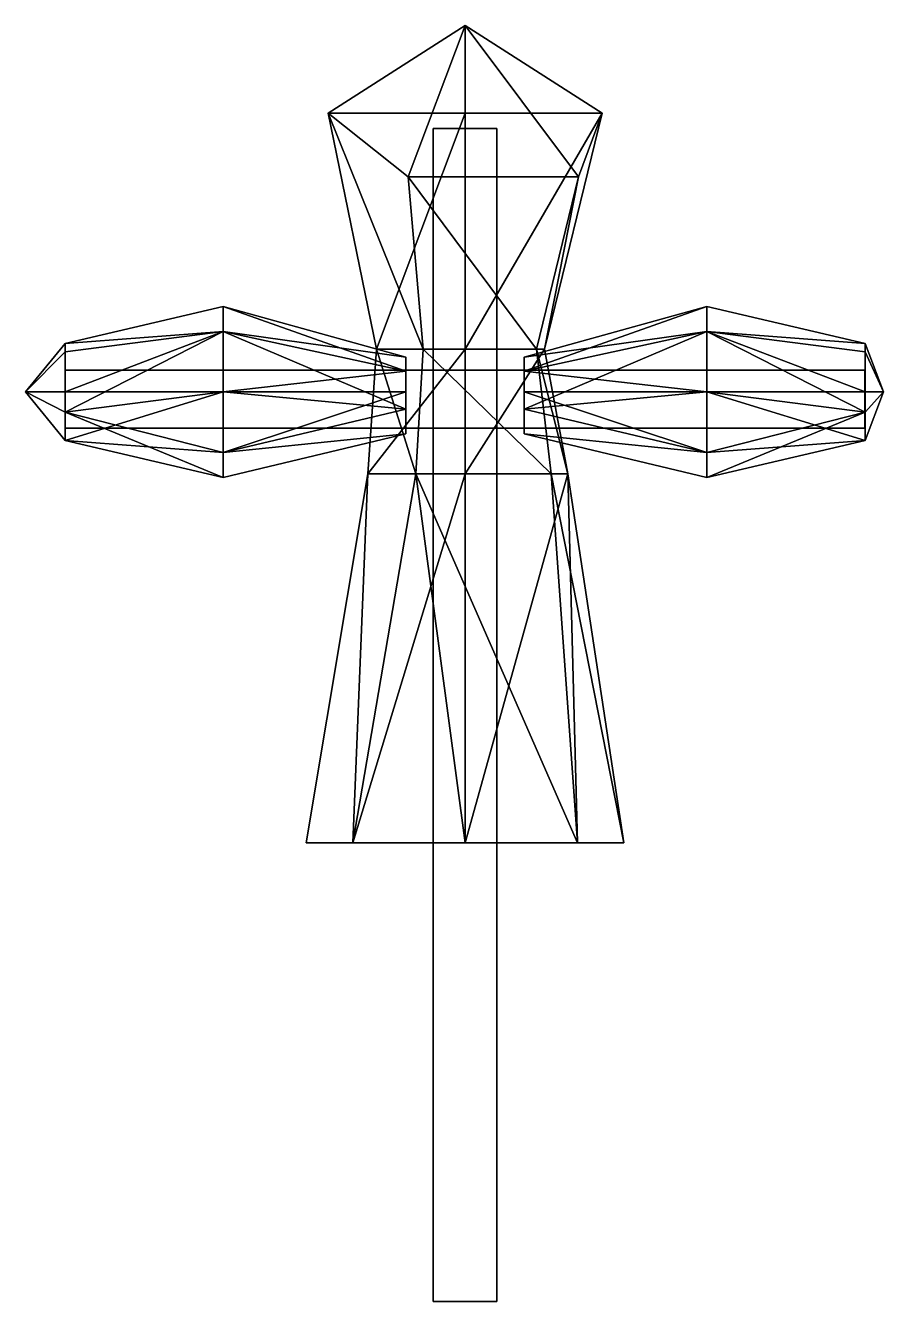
# Model space of a CAD drawing. Header units: metres. Extents: x -245 to 234, y -17 to 696.
import ezdxf

# ---------------------------------------------------------------- set-up
doc = ezdxf.new("R2010")
doc.units = ezdxf.units.M

msp = doc.modelspace()

# ---------------------------------------------------------------- linework, layer by layer
at = {"layer": 'layer1', "color": 1}
for points in [[(0, 695.92853, 1.69695), (-76.48511, 646.97571, -29.98421), (-31.68116, 611.37604, 78.18203)], [(0, 695.92853, 1.69695), (0.00001, 646.97571, -87.91088), (-76.48511, 646.97571, -29.98421)], [(0, 695.92853, 1.69695), (-31.68116, 611.37604, 78.18203), (63.36232, 611.37604, 65.0593)], [(0, 695.92853, 1.69695), (76.48512, 646.97571, -29.98421), (0.00001, 646.97571, -87.91088)], [(0, 695.92853, 1.69695), (63.36232, 611.37604, 65.0593), (76.48512, 646.97571, -29.98421)], [(-76.48511, 646.97571, -29.98421), (-49.42355, 515.13489, -18.39504), (-23.40903, 515.13489, 44.40955)], [(-76.48511, 646.97571, -29.98421), (-23.40903, 515.13489, 44.40955), (-31.68116, 611.37604, 78.18203)], [(0.00001, 646.97571, -87.91088), (-49.42355, 515.13489, -18.39504), (-76.48511, 646.97571, -29.98421)], [(0.00001, 646.97571, -87.91088), (0, 515.13489, -52.02902), (-49.42355, 515.13489, -18.39504)], [(76.48512, 646.97571, -29.98421), (44.40955, 515.13489, -18.39503), (0, 515.13489, -52.02902)], [(76.48512, 646.97571, -29.98421), (0, 515.13489, -52.02902), (0.00001, 646.97571, -87.91088)], [(63.36232, 611.37604, 65.0593), (44.40955, 515.13489, -18.39503), (76.48512, 646.97571, -29.98421)], [(17.80503, 638.35669, 17.80503), (-17.80503, 638.35669, 17.80503), (-17.80503, -17.11319, 17.80503), (17.80503, -17.11319, 17.80503)], [(-17.80503, 638.35669, 17.80503), (-17.80503, 638.35669, -17.80503), (-17.80503, -17.11319, -17.80503), (-17.80503, -17.11319, 17.80503)], [(-17.80503, 638.35669, -17.80503), (17.80503, 638.35669, -17.80503), (17.80503, -17.11319, -17.80503), (-17.80503, -17.11319, -17.80503)], [(17.80503, 638.35669, -17.80503), (-17.80503, 638.35669, -17.80503), (-17.80503, 638.35669, 17.80503), (17.80503, 638.35669, 17.80503)], [(17.80503, 638.35669, -17.80503), (17.80503, 638.35669, 17.80503), (17.80503, -17.11319, 17.80503), (17.80503, -17.11319, -17.80503)], [(-31.68116, 611.37604, 78.18203), (-23.40903, 515.13489, 44.40955), (39.9671, 515.13489, 36.79007)], [(-31.68116, 611.37604, 78.18203), (39.9671, 515.13489, 36.79007), (63.36232, 611.37604, 65.0593)], [(63.36232, 611.37604, 65.0593), (39.9671, 515.13489, 36.79007), (44.40955, 515.13489, -18.39503)], [(-135.04556, 538.96912), (-135.04556, 524.96899, -33.7993), (-223.37492, 518.27399, -11.22691)], [(-135.04556, 524.96899, 33.79931), (-135.04556, 538.96912), (-223.37492, 518.27399, -11.22691)], [(-33.0496, 502.83859, -4.83335), (-135.04556, 524.96899, -33.7993), (-135.04556, 538.96912)], [(-33.0496, 510.50336, 19.33341), (-135.04556, 538.96912), (-135.04556, 524.96899, 33.79931)], [(-33.0496, 510.50336, 19.33341), (-33.0496, 502.83859, -4.83335), (-135.04556, 538.96912)], [(33.0496, 502.83859, -4.83335), (135.04556, 538.96912), (135.04556, 524.96899, -33.7993)], [(33.0496, 510.50336, 19.33341), (135.04556, 524.96899, 33.79931), (135.04556, 538.96912)], [(33.0496, 510.50336, 19.33341), (135.04556, 538.96912), (33.0496, 502.83859, -4.83335)], [(135.04556, 538.96912), (223.37492, 518.27399, -11.22691), (135.04556, 524.96899, -33.7993)], [(135.04556, 524.96899, 33.79931), (223.37492, 518.27399, -11.22691), (135.04556, 538.96912)], [(-135.04556, 524.96899, -33.7993), (-223.37492, 491.16986, -31.75451), (-223.37492, 518.27399, -11.22691)], [(-135.04556, 524.96899, -33.7993), (-135.04556, 491.16986, -47.79946), (-223.37492, 491.16986, -31.75451)], [(-135.04556, 524.96899, 33.79931), (-223.37492, 518.27399, -11.22691), (-223.37492, 513.62372, 22.45383)], [(-135.04556, 524.96899, 33.79931), (-223.37492, 479.94293, 27.10417), (-135.04556, 491.16986, 47.79946)], [(-135.04556, 524.96899, 33.79931), (-223.37492, 513.62372, 22.45383), (-223.37492, 479.94293, 27.10417)], [(-33.0496, 502.83859, -4.83335), (-135.04556, 491.16986, -47.79946), (-135.04556, 524.96899, -33.7993)], [(-33.0496, 481.50314, 23.33749), (-135.04556, 524.96899, 33.79931), (-135.04556, 491.16986, 47.79946)], [(-33.0496, 481.50314, 23.33749), (-33.0496, 510.50336, 19.33341), (-135.04556, 524.96899, 33.79931)], [(33.0496, 502.83859, -4.83335), (135.04556, 524.96899, -33.7993), (135.04556, 491.16986, -47.79946)], [(33.0496, 481.50314, 23.33749), (135.04556, 491.16986, 47.79946), (135.04556, 524.96899, 33.79931)], [(33.0496, 481.50314, 23.33749), (135.04556, 524.96899, 33.79931), (33.0496, 510.50336, 19.33341)], [(135.04556, 524.96899, -33.7993), (223.37492, 518.27399, -11.22691), (223.37492, 491.16986, -31.75451)], [(135.04556, 524.96899, -33.7993), (223.37492, 491.16986, -31.75451), (135.04556, 491.16986, -47.79946)], [(135.04556, 524.96899, 33.79931), (223.37492, 513.62372, 22.45383), (223.37492, 518.27399, -11.22691)], [(135.04556, 524.96899, 33.79931), (135.04556, 491.16986, 47.79946), (223.37492, 479.94293, 27.10417)], [(135.04556, 524.96899, 33.79931), (223.37492, 479.94293, 27.10417), (223.37492, 513.62372, 22.45383)], [(-245.44437, 491.16986), (-223.37492, 518.27399, -11.22691), (-223.37492, 491.16986, -31.75451)], [(-245.44437, 491.16986), (-223.37492, 513.62372, 22.45383), (-223.37492, 518.27399, -11.22691)], [(-245.44437, 491.16986), (-223.37492, 479.94293, 27.10417), (-223.37492, 513.62372, 22.45383)], [(-49.42355, 515.13489, -18.39504), (-54.21495, 445.33002, -22.45657), (-27.47057, 445.33002, 54.21495)], [(0, 515.13489, -52.02902), (0.00001, 445.33002, -63.51676), (-54.21495, 445.33002, -22.45657)], [(0, 515.13489, -52.02902), (-54.21495, 445.33002, -22.45657), (-49.42355, 515.13489, -18.39504)], [(-49.42355, 515.13489, -18.39504), (-27.47057, 445.33002, 54.21495), (-23.40903, 515.13489, 44.40955)], [(-23.40903, 515.13489, 44.40955), (-27.47057, 445.33002, 54.21495), (48.09017, 445.33002, 44.91313)], [(-23.40903, 515.13489, 44.40955), (48.09017, 445.33002, 44.91313), (39.9671, 515.13489, 36.79007)], [(44.40955, 515.13489, -18.39503), (0.00001, 445.33002, -63.51676), (0, 515.13489, -52.02902)], [(44.40955, 515.13489, -18.39503), (57.39198, 445.33002, -22.45656), (0.00001, 445.33002, -63.51676)], [(39.9671, 515.13489, 36.79007), (48.09017, 445.33002, 44.91313), (57.39198, 445.33002, -22.45656)], [(39.9671, 515.13489, 36.79007), (57.39198, 445.33002, -22.45656), (44.40955, 515.13489, -18.39503)], [(233.65741, 491.16986), (223.37492, 491.16986, -31.75451), (223.37492, 518.27399, -11.22691)], [(233.65741, 491.16986), (223.37492, 518.27399, -11.22691), (223.37492, 513.62372, 22.45383)], [(233.65741, 491.16986), (223.37492, 513.62372, 22.45383), (223.37492, 479.94293, 27.10417)], [(-223.22142, 503.31873, 16.19524), (-223.22142, 470.92816, 16.19524), (223.22142, 470.92816, 16.19524), (223.22142, 503.31879, 16.19524)], [(-223.22142, 470.92816, -16.19524), (-223.22142, 503.31873, -16.19524), (223.22142, 503.31879, -16.19524), (223.22142, 470.92816, -16.19524)], [(-223.22142, 503.31873, -16.19524), (-223.22142, 503.31873, 16.19524), (223.22142, 503.31879, 16.19524), (223.22142, 503.31879, -16.19524)], [(-223.22142, 503.31873, -16.19524), (-223.22142, 470.92816, -16.19524), (-223.22142, 470.92816, 16.19524), (-223.22142, 503.31873, 16.19524)], [(-33.0496, 502.83859, -4.83335), (-33.0496, 491.16986, -27.34156), (-135.04556, 491.16986, -47.79946)], [(33.0496, 502.83859, -4.83335), (135.04556, 491.16986, -47.79946), (33.0496, 491.16986, -27.34156)], [(223.22142, 503.31879, 16.19524), (223.22142, 470.92816, 16.19524), (223.22142, 470.92816, -16.19524), (223.22142, 503.31879, -16.19524)], [(-245.44437, 491.16986), (-223.37495, 464.06564, -11.22691), (-223.37492, 479.94293, 27.10417)], [(-245.44437, 491.16986), (-223.37492, 491.16986, -31.75451), (-223.37495, 464.06564, -11.22691)], [(-135.04556, 491.16986, -47.79946), (-223.37495, 464.06564, -11.22691), (-223.37492, 491.16986, -31.75451)], [(-135.04556, 491.16986, -47.79946), (-135.04556, 457.37054, -33.79931), (-223.37495, 464.06564, -11.22691)], [(-135.04556, 457.37054, 33.79931), (-135.04556, 491.16986, 47.79946), (-223.37492, 479.94293, 27.10417)], [(-33.0496, 481.50314, 23.33749), (-135.04556, 491.16986, 47.79946), (-135.04556, 457.37054, 33.79931)], [(-33.0496, 491.16986, -27.34156), (-135.04556, 457.37054, -33.79931), (-135.04556, 491.16986, -47.79946)], [(-33.0496, 491.16986, -27.34156), (-33.0496, 467.83234, -9.66671), (-135.04556, 457.37054, -33.79931)], [(33.0496, 481.50314, 23.33749), (135.04556, 457.37054, 33.79931), (135.04556, 491.16986, 47.79946)], [(33.0496, 491.16986, -27.34156), (135.04556, 491.16986, -47.79946), (135.04556, 457.37054, -33.79931)], [(33.0496, 491.16986, -27.34156), (135.04556, 457.37054, -33.79931), (33.0496, 467.83234, -9.66671)], [(135.04556, 457.37054, 33.79931), (223.37492, 479.94293, 27.10417), (135.04556, 491.16986, 47.79946)], [(135.04556, 491.16986, -47.79946), (223.37492, 491.16986, -31.75451), (223.37495, 464.06564, -11.22691)], [(135.04556, 491.16986, -47.79946), (223.37495, 464.06564, -11.22691), (135.04556, 457.37054, -33.79931)], [(233.65741, 491.16986), (223.37492, 479.94293, 27.10417), (223.37495, 464.06564, -11.22691)], [(233.65741, 491.16986), (223.37495, 464.06564, -11.22691), (223.37492, 491.16986, -31.75451)], [(-135.04556, 443.3703), (-223.37492, 479.94293, 27.10417), (-223.37495, 464.06564, -11.22691)], [(-135.04556, 443.3703), (-135.04556, 457.37054, 33.79931), (-223.37492, 479.94293, 27.10417)], [(-33.0496, 467.83234, -9.66671), (-33.0496, 481.50314, 23.33749), (-135.04556, 457.37054, 33.79931)], [(33.0496, 467.83234, -9.66671), (135.04556, 457.37054, 33.79931), (33.0496, 481.50314, 23.33749)], [(135.04556, 443.3703), (223.37495, 464.06564, -11.22691), (223.37492, 479.94293, 27.10417)], [(135.04556, 443.3703), (223.37492, 479.94293, 27.10417), (135.04556, 457.37054, 33.79931)], [(-223.22142, 470.92816, 16.19524), (-223.22142, 470.92816, -16.19524), (223.22142, 470.92816, -16.19524), (223.22142, 470.92816, 16.19524)], [(-135.04556, 457.37054, -33.79931), (-135.04556, 443.3703), (-223.37495, 464.06564, -11.22691)], [(-33.0496, 467.83234, -9.66671), (-135.04556, 457.37054, 33.79931), (-135.04556, 443.3703)], [(-33.0496, 467.83234, -9.66671), (-135.04556, 443.3703), (-135.04556, 457.37054, -33.79931)], [(33.0496, 467.83234, -9.66671), (135.04556, 443.3703), (135.04556, 457.37054, 33.79931)], [(33.0496, 467.83234, -9.66671), (135.04556, 457.37054, -33.79931), (135.04556, 443.3703)], [(135.04556, 457.37054, -33.79931), (223.37495, 464.06564, -11.22691), (135.04556, 443.3703)], [(-54.21495, 445.33002, -22.45657), (-88.71856, 239.21909), (-62.73352, 239.21909, 62.73352)], [(-54.21495, 445.33002, -22.45657), (-62.73352, 239.21909, -62.73352), (-88.71856, 239.21909)], [(-27.47057, 445.33002, 54.21495), (-62.73352, 239.21909, 62.73352), (0, 239.21909, 88.71856)], [(-54.21495, 445.33002, -22.45657), (-62.73352, 239.21909, 62.73352), (-27.47057, 445.33002, 54.21495)], [(0.00001, 445.33002, -63.51676), (0.00001, 239.21909, -88.71856), (-62.73352, 239.21909, -62.73352)], [(0.00001, 445.33002, -63.51676), (-62.73352, 239.21909, -62.73352), (-54.21495, 445.33002, -22.45657)], [(-27.47057, 445.33002, 54.21495), (0, 239.21909, 88.71856), (62.73352, 239.21909, 62.73351)], [(-27.47057, 445.33002, 54.21495), (62.73352, 239.21909, 62.73351), (48.09017, 445.33002, 44.91313)], [(57.39198, 445.33002, -22.45656), (62.73353, 239.21909, -62.7335), (0.00001, 239.21909, -88.71856)], [(57.39198, 445.33002, -22.45656), (0.00001, 239.21909, -88.71856), (0.00001, 445.33002, -63.51676)], [(48.09017, 445.33002, 44.91313), (62.73352, 239.21909, 62.73351), (88.71856, 239.21909)], [(48.09017, 445.33002, 44.91313), (88.71856, 239.21909), (57.39198, 445.33002, -22.45656)], [(57.39198, 445.33002, -22.45656), (88.71856, 239.21909), (62.73353, 239.21909, -62.7335)], [(0, 239.21909), (-62.73352, 239.21909, 62.73352), (-88.71856, 239.21909)], [(0, 239.21909), (-88.71856, 239.21909), (-62.73352, 239.21909, -62.73352)], [(0, 239.21909), (0, 239.21909, 88.71856), (-62.73352, 239.21909, 62.73352)], [(0, 239.21909), (-62.73352, 239.21909, -62.73352), (0.00001, 239.21909, -88.71856)], [(0, 239.21909), (0.00001, 239.21909, -88.71856), (62.73353, 239.21909, -62.7335)], [(0, 239.21909), (62.73353, 239.21909, -62.7335), (88.71856, 239.21909)], [(0, 239.21909), (88.71856, 239.21909), (62.73352, 239.21909, 62.73351)], [(0, 239.21909), (62.73352, 239.21909, 62.73351), (0, 239.21909, 88.71856)], [(17.80503, -17.11319, 17.80503), (-17.80503, -17.11319, 17.80503), (-17.80503, -17.11319, -17.80503), (17.80503, -17.11319, -17.80503)]]:
    msp.add_3dface(points, dxfattribs=at)

doc.saveas('drawing.dxf')
